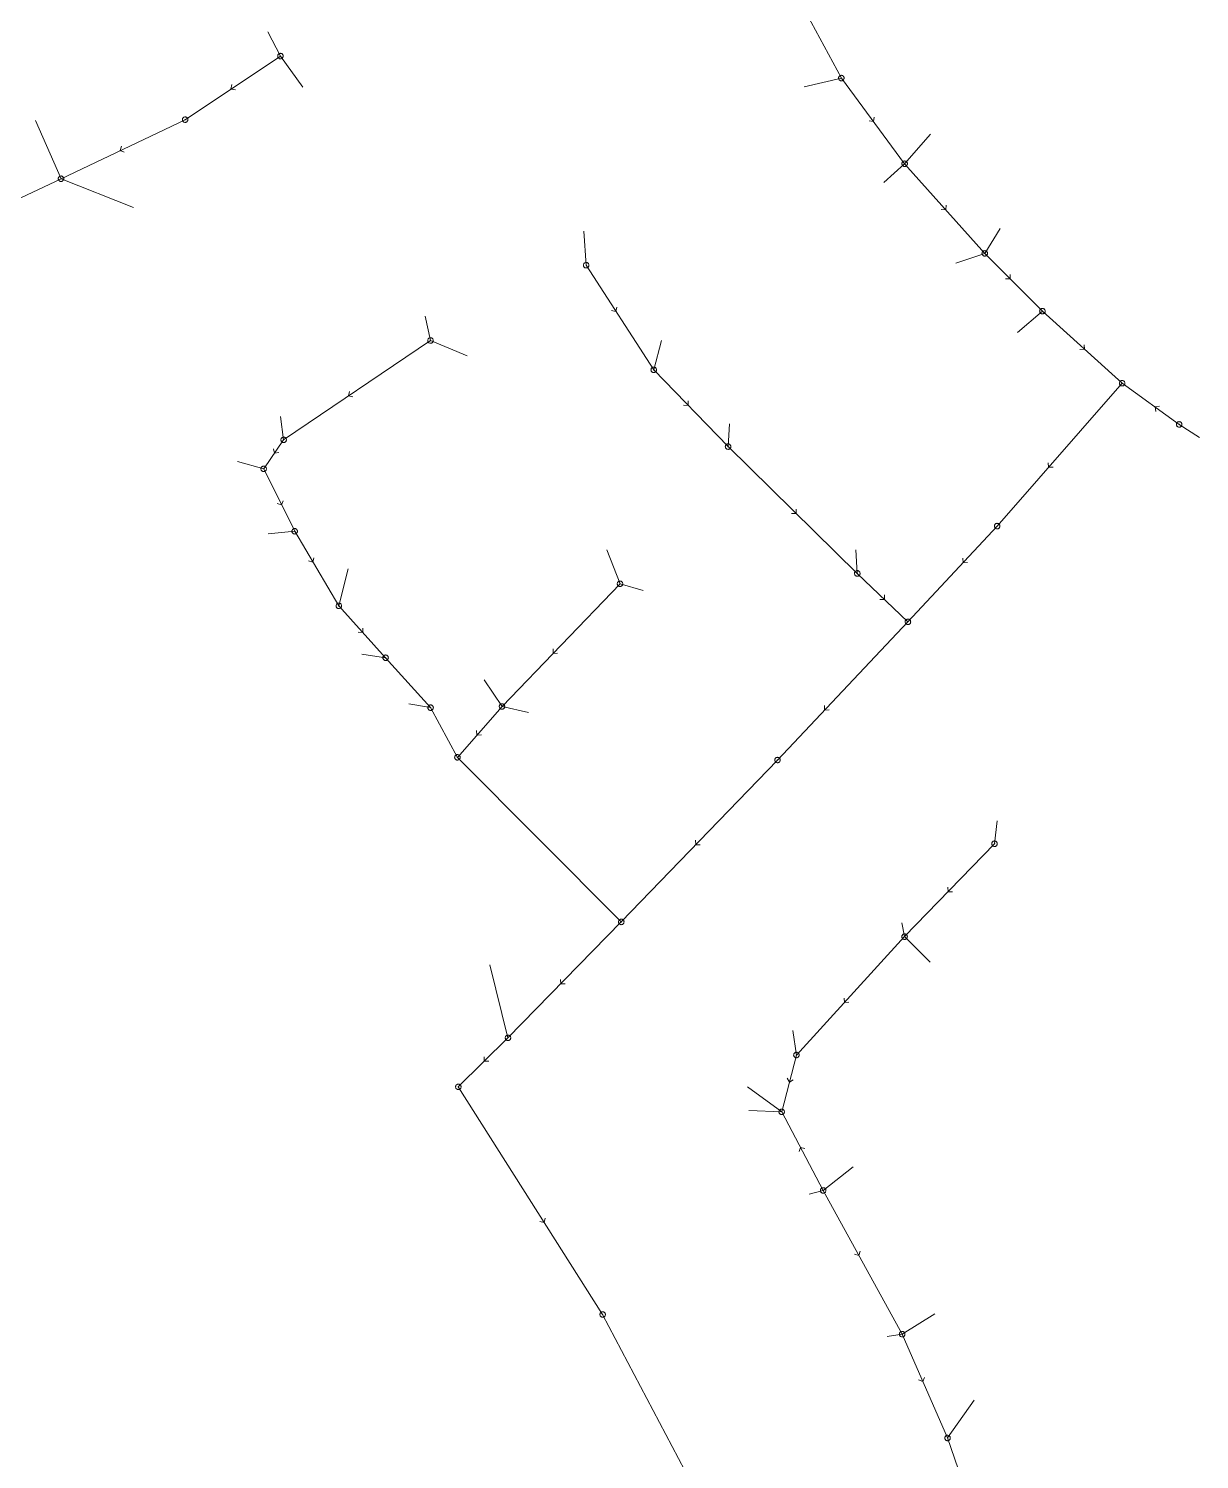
# Model space of a CAD drawing. Header units: metres. Extents: x 25504150 to 25508618, y 6694193 to 6702753.
# Drawn here: x 25506484.1 to 25506679.7, y 6701685.5 to 6701924.5 of the extents above; entities that cross this region are included whole.
import ezdxf

# ---------------------------------------------------------------- set-up
doc = ezdxf.new("R2010")
doc.units = ezdxf.units.M
for name, pattern in [('Sewer_node', [0]), ('Viemariputket', [0]), ('Viemarivarusteet', [0])]:
    doc.linetypes.add(name, pattern=pattern)
for name, color, linetype, lineweight in [('Sewer_node', 7, 'Sewer_node', 0), ('Viemariputket', 7, 'Viemariputket', 0), ('Viemarivarusteet', 7, 'Viemarivarusteet', 0)]:
    doc.layers.add(name, color=color, linetype=linetype, lineweight=lineweight)

msp = doc.modelspace()

# ---------------------------------------------------------------- linework, layer by layer
at = {"layer": 'Sewer_node', "color": 46, "linetype": 'Continuous', "true_color": 0x7f5f00, "flags": 128}
for points, elevation in [([(25506526.63, 6701919.9), (25506526.62, 6701919.97), (25506526.61, 6701920.04), (25506526.58, 6701920.11), (25506526.54, 6701920.17), (25506526.5, 6701920.23), (25506526.44, 6701920.27), (25506526.38, 6701920.31), (25506526.31, 6701920.34), (25506526.24, 6701920.35), (25506526.17, 6701920.36), (25506526.1, 6701920.35), (25506526.03, 6701920.34), (25506525.96, 6701920.31), (25506525.9, 6701920.27), (25506525.84, 6701920.23), (25506525.8, 6701920.17), (25506525.76, 6701920.11), (25506525.73, 6701920.04), (25506525.72, 6701919.97), (25506525.71, 6701919.9), (25506525.72, 6701919.83), (25506525.73, 6701919.76), (25506525.76, 6701919.69), (25506525.8, 6701919.63), (25506525.84, 6701919.57), (25506525.9, 6701919.53), (25506525.96, 6701919.49), (25506526.03, 6701919.46), (25506526.1, 6701919.45), (25506526.17, 6701919.44), (25506526.24, 6701919.45), (25506526.31, 6701919.46), (25506526.38, 6701919.49), (25506526.44, 6701919.53), (25506526.5, 6701919.57), (25506526.54, 6701919.63), (25506526.58, 6701919.69), (25506526.61, 6701919.76), (25506526.62, 6701919.83)], 100), ([(25506620.32, 6701916.22), (25506620.31, 6701916.29), (25506620.3, 6701916.36), (25506620.27, 6701916.43), (25506620.23, 6701916.49), (25506620.19, 6701916.55), (25506620.13, 6701916.59), (25506620.07, 6701916.63), (25506620, 6701916.66), (25506619.93, 6701916.67), (25506619.86, 6701916.68), (25506619.79, 6701916.67), (25506619.72, 6701916.66), (25506619.65, 6701916.63), (25506619.59, 6701916.59), (25506619.53, 6701916.55), (25506619.49, 6701916.49), (25506619.45, 6701916.43), (25506619.42, 6701916.36), (25506619.41, 6701916.29), (25506619.4, 6701916.22), (25506619.41, 6701916.15), (25506619.42, 6701916.08), (25506619.45, 6701916.01), (25506619.49, 6701915.95), (25506619.53, 6701915.89), (25506619.59, 6701915.85), (25506619.65, 6701915.81), (25506619.72, 6701915.78), (25506619.79, 6701915.77), (25506619.86, 6701915.76), (25506619.93, 6701915.77), (25506620, 6701915.78), (25506620.07, 6701915.81), (25506620.13, 6701915.85), (25506620.19, 6701915.89), (25506620.23, 6701915.95), (25506620.27, 6701916.01), (25506620.3, 6701916.08), (25506620.31, 6701916.15)], 100), ([(25506510.71, 6701909.27), (25506510.7, 6701909.34), (25506510.69, 6701909.41), (25506510.66, 6701909.48), (25506510.62, 6701909.54), (25506510.58, 6701909.6), (25506510.52, 6701909.64), (25506510.46, 6701909.68), (25506510.39, 6701909.71), (25506510.32, 6701909.72), (25506510.25, 6701909.73), (25506510.18, 6701909.72), (25506510.11, 6701909.71), (25506510.04, 6701909.68), (25506509.98, 6701909.64), (25506509.92, 6701909.6), (25506509.88, 6701909.54), (25506509.84, 6701909.48), (25506509.81, 6701909.41), (25506509.8, 6701909.34), (25506509.79, 6701909.27), (25506509.8, 6701909.2), (25506509.81, 6701909.13), (25506509.84, 6701909.06), (25506509.88, 6701909), (25506509.92, 6701908.94), (25506509.98, 6701908.9), (25506510.04, 6701908.86), (25506510.11, 6701908.83), (25506510.18, 6701908.82), (25506510.25, 6701908.81), (25506510.32, 6701908.82), (25506510.39, 6701908.83), (25506510.46, 6701908.86), (25506510.52, 6701908.9), (25506510.58, 6701908.94), (25506510.62, 6701909), (25506510.66, 6701909.06), (25506510.69, 6701909.13), (25506510.7, 6701909.2)], 100), ([(25506630.89, 6701901.91), (25506630.88, 6701901.98), (25506630.87, 6701902.05), (25506630.84, 6701902.12), (25506630.8, 6701902.18), (25506630.76, 6701902.24), (25506630.7, 6701902.28), (25506630.64, 6701902.32), (25506630.57, 6701902.35), (25506630.5, 6701902.36), (25506630.43, 6701902.37), (25506630.36, 6701902.36), (25506630.29, 6701902.35), (25506630.22, 6701902.32), (25506630.16, 6701902.28), (25506630.1, 6701902.24), (25506630.06, 6701902.18), (25506630.02, 6701902.12), (25506629.99, 6701902.05), (25506629.98, 6701901.98), (25506629.97, 6701901.91), (25506629.98, 6701901.84), (25506629.99, 6701901.77), (25506630.02, 6701901.7), (25506630.06, 6701901.64), (25506630.1, 6701901.58), (25506630.16, 6701901.54), (25506630.22, 6701901.5), (25506630.29, 6701901.47), (25506630.36, 6701901.46), (25506630.43, 6701901.45), (25506630.5, 6701901.46), (25506630.57, 6701901.47), (25506630.64, 6701901.5), (25506630.7, 6701901.54), (25506630.76, 6701901.58), (25506630.8, 6701901.64), (25506630.84, 6701901.7), (25506630.87, 6701901.77), (25506630.88, 6701901.84)], 100), ([(25506489.98, 6701899.41), (25506489.97, 6701899.48), (25506489.96, 6701899.55), (25506489.93, 6701899.62), (25506489.89, 6701899.68), (25506489.85, 6701899.74), (25506489.79, 6701899.78), (25506489.73, 6701899.82), (25506489.66, 6701899.85), (25506489.59, 6701899.86), (25506489.52, 6701899.87), (25506489.45, 6701899.86), (25506489.38, 6701899.85), (25506489.31, 6701899.82), (25506489.25, 6701899.78), (25506489.19, 6701899.74), (25506489.15, 6701899.68), (25506489.11, 6701899.62), (25506489.08, 6701899.55), (25506489.07, 6701899.48), (25506489.06, 6701899.41), (25506489.07, 6701899.34), (25506489.08, 6701899.27), (25506489.11, 6701899.2), (25506489.15, 6701899.14), (25506489.19, 6701899.08), (25506489.25, 6701899.04), (25506489.31, 6701899), (25506489.38, 6701898.97), (25506489.45, 6701898.96), (25506489.52, 6701898.95), (25506489.59, 6701898.96), (25506489.66, 6701898.97), (25506489.73, 6701899), (25506489.79, 6701899.04), (25506489.85, 6701899.08), (25506489.89, 6701899.14), (25506489.93, 6701899.2), (25506489.96, 6701899.27), (25506489.97, 6701899.34)], 100), ([(25506577.7, 6701884.96), (25506577.69, 6701885.03), (25506577.68, 6701885.1), (25506577.65, 6701885.17), (25506577.61, 6701885.23), (25506577.57, 6701885.29), (25506577.51, 6701885.33), (25506577.45, 6701885.37), (25506577.38, 6701885.4), (25506577.31, 6701885.41), (25506577.24, 6701885.42), (25506577.17, 6701885.41), (25506577.1, 6701885.4), (25506577.03, 6701885.37), (25506576.97, 6701885.33), (25506576.91, 6701885.29), (25506576.87, 6701885.23), (25506576.83, 6701885.17), (25506576.8, 6701885.1), (25506576.79, 6701885.03), (25506576.78, 6701884.96), (25506576.79, 6701884.89), (25506576.8, 6701884.82), (25506576.83, 6701884.75), (25506576.87, 6701884.69), (25506576.91, 6701884.63), (25506576.97, 6701884.59), (25506577.03, 6701884.55), (25506577.1, 6701884.52), (25506577.17, 6701884.51), (25506577.24, 6701884.5), (25506577.31, 6701884.51), (25506577.38, 6701884.52), (25506577.45, 6701884.55), (25506577.51, 6701884.59), (25506577.57, 6701884.63), (25506577.61, 6701884.69), (25506577.65, 6701884.75), (25506577.68, 6701884.82), (25506577.69, 6701884.89)], 100), ([(25506644.27, 6701886.94), (25506644.26, 6701887.01), (25506644.25, 6701887.08), (25506644.22, 6701887.15), (25506644.18, 6701887.21), (25506644.14, 6701887.27), (25506644.08, 6701887.31), (25506644.02, 6701887.35), (25506643.95, 6701887.38), (25506643.88, 6701887.39), (25506643.81, 6701887.4), (25506643.74, 6701887.39), (25506643.67, 6701887.38), (25506643.6, 6701887.35), (25506643.54, 6701887.31), (25506643.48, 6701887.27), (25506643.44, 6701887.21), (25506643.4, 6701887.15), (25506643.37, 6701887.08), (25506643.36, 6701887.01), (25506643.35, 6701886.94), (25506643.36, 6701886.87), (25506643.37, 6701886.8), (25506643.4, 6701886.73), (25506643.44, 6701886.67), (25506643.48, 6701886.61), (25506643.54, 6701886.57), (25506643.6, 6701886.53), (25506643.67, 6701886.5), (25506643.74, 6701886.49), (25506643.81, 6701886.48), (25506643.88, 6701886.49), (25506643.95, 6701886.5), (25506644.02, 6701886.53), (25506644.08, 6701886.57), (25506644.14, 6701886.61), (25506644.18, 6701886.67), (25506644.22, 6701886.73), (25506644.25, 6701886.8), (25506644.26, 6701886.87)], 100), ([(25506653.9, 6701877.28), (25506653.89, 6701877.35), (25506653.88, 6701877.42), (25506653.85, 6701877.49), (25506653.81, 6701877.55), (25506653.77, 6701877.61), (25506653.71, 6701877.65), (25506653.65, 6701877.69), (25506653.58, 6701877.72), (25506653.51, 6701877.73), (25506653.44, 6701877.74), (25506653.37, 6701877.73), (25506653.3, 6701877.72), (25506653.23, 6701877.69), (25506653.17, 6701877.65), (25506653.11, 6701877.61), (25506653.07, 6701877.55), (25506653.03, 6701877.49), (25506653, 6701877.42), (25506652.99, 6701877.35), (25506652.98, 6701877.28), (25506652.99, 6701877.21), (25506653, 6701877.14), (25506653.03, 6701877.07), (25506653.07, 6701877.01), (25506653.11, 6701876.95), (25506653.17, 6701876.91), (25506653.23, 6701876.87), (25506653.3, 6701876.84), (25506653.37, 6701876.83), (25506653.44, 6701876.82), (25506653.51, 6701876.83), (25506653.58, 6701876.84), (25506653.65, 6701876.87), (25506653.71, 6701876.91), (25506653.77, 6701876.95), (25506653.81, 6701877.01), (25506653.85, 6701877.07), (25506653.88, 6701877.14), (25506653.89, 6701877.21)], 100), ([(25506551.7, 6701872.38), (25506551.69, 6701872.45), (25506551.68, 6701872.52), (25506551.65, 6701872.59), (25506551.61, 6701872.65), (25506551.57, 6701872.71), (25506551.51, 6701872.75), (25506551.45, 6701872.79), (25506551.38, 6701872.82), (25506551.31, 6701872.83), (25506551.24, 6701872.84), (25506551.17, 6701872.83), (25506551.1, 6701872.82), (25506551.03, 6701872.79), (25506550.97, 6701872.75), (25506550.91, 6701872.71), (25506550.87, 6701872.65), (25506550.83, 6701872.59), (25506550.8, 6701872.52), (25506550.79, 6701872.45), (25506550.78, 6701872.38), (25506550.79, 6701872.31), (25506550.8, 6701872.24), (25506550.83, 6701872.17), (25506550.87, 6701872.11), (25506550.91, 6701872.05), (25506550.97, 6701872.01), (25506551.03, 6701871.97), (25506551.1, 6701871.94), (25506551.17, 6701871.93), (25506551.24, 6701871.92), (25506551.31, 6701871.93), (25506551.38, 6701871.94), (25506551.45, 6701871.97), (25506551.51, 6701872.01), (25506551.57, 6701872.05), (25506551.61, 6701872.11), (25506551.65, 6701872.17), (25506551.68, 6701872.24), (25506551.69, 6701872.31)], 100), ([(25506588.98, 6701867.48), (25506588.97, 6701867.55), (25506588.96, 6701867.62), (25506588.93, 6701867.69), (25506588.89, 6701867.75), (25506588.85, 6701867.81), (25506588.79, 6701867.85), (25506588.73, 6701867.89), (25506588.66, 6701867.92), (25506588.59, 6701867.93), (25506588.52, 6701867.94), (25506588.45, 6701867.93), (25506588.38, 6701867.92), (25506588.31, 6701867.89), (25506588.25, 6701867.85), (25506588.19, 6701867.81), (25506588.15, 6701867.75), (25506588.11, 6701867.69), (25506588.08, 6701867.62), (25506588.07, 6701867.55), (25506588.06, 6701867.48), (25506588.07, 6701867.41), (25506588.08, 6701867.34), (25506588.11, 6701867.27), (25506588.15, 6701867.21), (25506588.19, 6701867.15), (25506588.25, 6701867.11), (25506588.31, 6701867.07), (25506588.38, 6701867.04), (25506588.45, 6701867.03), (25506588.52, 6701867.02), (25506588.59, 6701867.03), (25506588.66, 6701867.04), (25506588.73, 6701867.07), (25506588.79, 6701867.11), (25506588.85, 6701867.15), (25506588.89, 6701867.21), (25506588.93, 6701867.27), (25506588.96, 6701867.34), (25506588.97, 6701867.41)], 100), ([(25506667.22, 6701865.25), (25506667.21, 6701865.32), (25506667.2, 6701865.39), (25506667.17, 6701865.46), (25506667.13, 6701865.52), (25506667.09, 6701865.58), (25506667.03, 6701865.62), (25506666.97, 6701865.66), (25506666.9, 6701865.69), (25506666.83, 6701865.7), (25506666.76, 6701865.71), (25506666.69, 6701865.7), (25506666.62, 6701865.69), (25506666.55, 6701865.66), (25506666.49, 6701865.62), (25506666.43, 6701865.58), (25506666.39, 6701865.52), (25506666.35, 6701865.46), (25506666.32, 6701865.39), (25506666.31, 6701865.32), (25506666.3, 6701865.25), (25506666.31, 6701865.18), (25506666.32, 6701865.11), (25506666.35, 6701865.04), (25506666.39, 6701864.98), (25506666.43, 6701864.92), (25506666.49, 6701864.88), (25506666.55, 6701864.84), (25506666.62, 6701864.81), (25506666.69, 6701864.8), (25506666.76, 6701864.79), (25506666.83, 6701864.8), (25506666.9, 6701864.81), (25506666.97, 6701864.84), (25506667.03, 6701864.88), (25506667.09, 6701864.92), (25506667.13, 6701864.98), (25506667.17, 6701865.04), (25506667.2, 6701865.11), (25506667.21, 6701865.18)], 100), ([(25506676.75, 6701858.37), (25506676.74, 6701858.44), (25506676.73, 6701858.51), (25506676.7, 6701858.58), (25506676.66, 6701858.64), (25506676.62, 6701858.7), (25506676.56, 6701858.74), (25506676.5, 6701858.78), (25506676.43, 6701858.81), (25506676.36, 6701858.82), (25506676.29, 6701858.83), (25506676.22, 6701858.82), (25506676.15, 6701858.81), (25506676.08, 6701858.78), (25506676.02, 6701858.74), (25506675.96, 6701858.7), (25506675.92, 6701858.64), (25506675.88, 6701858.58), (25506675.85, 6701858.51), (25506675.84, 6701858.44), (25506675.83, 6701858.37), (25506675.84, 6701858.3), (25506675.85, 6701858.23), (25506675.88, 6701858.16), (25506675.92, 6701858.1), (25506675.96, 6701858.04), (25506676.02, 6701858), (25506676.08, 6701857.96), (25506676.15, 6701857.93), (25506676.22, 6701857.92), (25506676.29, 6701857.91), (25506676.36, 6701857.92), (25506676.43, 6701857.93), (25506676.5, 6701857.96), (25506676.56, 6701858), (25506676.62, 6701858.04), (25506676.66, 6701858.1), (25506676.7, 6701858.16), (25506676.73, 6701858.23), (25506676.74, 6701858.3)], 100), ([(25506527.17, 6701855.8), (25506527.16, 6701855.87), (25506527.15, 6701855.94), (25506527.12, 6701856.01), (25506527.08, 6701856.07), (25506527.04, 6701856.13), (25506526.98, 6701856.17), (25506526.92, 6701856.21), (25506526.85, 6701856.24), (25506526.78, 6701856.25), (25506526.71, 6701856.26), (25506526.64, 6701856.25), (25506526.57, 6701856.24), (25506526.5, 6701856.21), (25506526.44, 6701856.17), (25506526.38, 6701856.13), (25506526.34, 6701856.07), (25506526.3, 6701856.01), (25506526.27, 6701855.94), (25506526.26, 6701855.87), (25506526.25, 6701855.8), (25506526.26, 6701855.73), (25506526.27, 6701855.66), (25506526.3, 6701855.59), (25506526.34, 6701855.53), (25506526.38, 6701855.47), (25506526.44, 6701855.43), (25506526.5, 6701855.39), (25506526.57, 6701855.36), (25506526.64, 6701855.35), (25506526.71, 6701855.34), (25506526.78, 6701855.35), (25506526.85, 6701855.36), (25506526.92, 6701855.39), (25506526.98, 6701855.43), (25506527.04, 6701855.47), (25506527.08, 6701855.53), (25506527.12, 6701855.59), (25506527.15, 6701855.66), (25506527.16, 6701855.73)], 100), ([(25506601.4, 6701854.66), (25506601.39, 6701854.73), (25506601.38, 6701854.8), (25506601.35, 6701854.87), (25506601.31, 6701854.93), (25506601.27, 6701854.99), (25506601.21, 6701855.03), (25506601.15, 6701855.07), (25506601.08, 6701855.1), (25506601.01, 6701855.11), (25506600.94, 6701855.12), (25506600.87, 6701855.11), (25506600.8, 6701855.1), (25506600.73, 6701855.07), (25506600.67, 6701855.03), (25506600.61, 6701854.99), (25506600.57, 6701854.93), (25506600.53, 6701854.87), (25506600.5, 6701854.8), (25506600.49, 6701854.73), (25506600.48, 6701854.66), (25506600.49, 6701854.59), (25506600.5, 6701854.52), (25506600.53, 6701854.45), (25506600.57, 6701854.39), (25506600.61, 6701854.33), (25506600.67, 6701854.29), (25506600.73, 6701854.25), (25506600.8, 6701854.22), (25506600.87, 6701854.21), (25506600.94, 6701854.2), (25506601.01, 6701854.21), (25506601.08, 6701854.22), (25506601.15, 6701854.25), (25506601.21, 6701854.29), (25506601.27, 6701854.33), (25506601.31, 6701854.39), (25506601.35, 6701854.45), (25506601.38, 6701854.52), (25506601.39, 6701854.59)], 100), ([(25506523.83, 6701850.95), (25506523.82, 6701851.02), (25506523.81, 6701851.09), (25506523.78, 6701851.16), (25506523.74, 6701851.22), (25506523.7, 6701851.28), (25506523.64, 6701851.32), (25506523.58, 6701851.36), (25506523.51, 6701851.39), (25506523.44, 6701851.4), (25506523.37, 6701851.41), (25506523.3, 6701851.4), (25506523.23, 6701851.39), (25506523.16, 6701851.36), (25506523.1, 6701851.32), (25506523.04, 6701851.28), (25506523, 6701851.22), (25506522.96, 6701851.16), (25506522.93, 6701851.09), (25506522.92, 6701851.02), (25506522.91, 6701850.95), (25506522.92, 6701850.88), (25506522.93, 6701850.81), (25506522.96, 6701850.74), (25506523, 6701850.68), (25506523.04, 6701850.62), (25506523.1, 6701850.58), (25506523.16, 6701850.54), (25506523.23, 6701850.51), (25506523.3, 6701850.5), (25506523.37, 6701850.49), (25506523.44, 6701850.5), (25506523.51, 6701850.51), (25506523.58, 6701850.54), (25506523.64, 6701850.58), (25506523.7, 6701850.62), (25506523.74, 6701850.68), (25506523.78, 6701850.74), (25506523.81, 6701850.81), (25506523.82, 6701850.88)], 44.78), ([(25506529.01, 6701840.52), (25506529, 6701840.59), (25506528.99, 6701840.66), (25506528.96, 6701840.73), (25506528.92, 6701840.79), (25506528.88, 6701840.85), (25506528.82, 6701840.89), (25506528.76, 6701840.93), (25506528.69, 6701840.96), (25506528.62, 6701840.97), (25506528.55, 6701840.98), (25506528.48, 6701840.97), (25506528.41, 6701840.96), (25506528.34, 6701840.93), (25506528.28, 6701840.89), (25506528.22, 6701840.85), (25506528.18, 6701840.79), (25506528.14, 6701840.73), (25506528.11, 6701840.66), (25506528.1, 6701840.59), (25506528.09, 6701840.52), (25506528.1, 6701840.45), (25506528.11, 6701840.38), (25506528.14, 6701840.31), (25506528.18, 6701840.25), (25506528.22, 6701840.19), (25506528.28, 6701840.15), (25506528.34, 6701840.11), (25506528.41, 6701840.08), (25506528.48, 6701840.07), (25506528.55, 6701840.06), (25506528.62, 6701840.07), (25506528.69, 6701840.08), (25506528.76, 6701840.11), (25506528.82, 6701840.15), (25506528.88, 6701840.19), (25506528.92, 6701840.25), (25506528.96, 6701840.31), (25506528.99, 6701840.38), (25506529, 6701840.45)], 100), ([(25506646.35, 6701841.39), (25506646.34, 6701841.46), (25506646.33, 6701841.53), (25506646.3, 6701841.6), (25506646.26, 6701841.66), (25506646.22, 6701841.72), (25506646.16, 6701841.76), (25506646.1, 6701841.8), (25506646.03, 6701841.83), (25506645.96, 6701841.84), (25506645.89, 6701841.85), (25506645.82, 6701841.84), (25506645.75, 6701841.83), (25506645.68, 6701841.8), (25506645.62, 6701841.76), (25506645.56, 6701841.72), (25506645.52, 6701841.66), (25506645.48, 6701841.6), (25506645.45, 6701841.53), (25506645.44, 6701841.46), (25506645.43, 6701841.39), (25506645.44, 6701841.32), (25506645.45, 6701841.25), (25506645.48, 6701841.18), (25506645.52, 6701841.12), (25506645.56, 6701841.06), (25506645.62, 6701841.02), (25506645.68, 6701840.98), (25506645.75, 6701840.95), (25506645.82, 6701840.94), (25506645.89, 6701840.93), (25506645.96, 6701840.94), (25506646.03, 6701840.95), (25506646.1, 6701840.98), (25506646.16, 6701841.02), (25506646.22, 6701841.06), (25506646.26, 6701841.12), (25506646.3, 6701841.18), (25506646.33, 6701841.25), (25506646.34, 6701841.32)], 100), ([(25506622.99, 6701833.48), (25506622.98, 6701833.55), (25506622.97, 6701833.63), (25506622.94, 6701833.69), (25506622.9, 6701833.76), (25506622.85, 6701833.81), (25506622.8, 6701833.86), (25506622.73, 6701833.9), (25506622.67, 6701833.93), (25506622.59, 6701833.94), (25506622.52, 6701833.95), (25506622.45, 6701833.94), (25506622.37, 6701833.93), (25506622.31, 6701833.9), (25506622.24, 6701833.86), (25506622.19, 6701833.81), (25506622.14, 6701833.76), (25506622.1, 6701833.69), (25506622.07, 6701833.63), (25506622.06, 6701833.55), (25506622.05, 6701833.48), (25506622.06, 6701833.41), (25506622.07, 6701833.33), (25506622.1, 6701833.27), (25506622.14, 6701833.2), (25506622.19, 6701833.15), (25506622.24, 6701833.1), (25506622.31, 6701833.06), (25506622.37, 6701833.03), (25506622.45, 6701833.02), (25506622.52, 6701833.01), (25506622.59, 6701833.02), (25506622.67, 6701833.03), (25506622.73, 6701833.06), (25506622.8, 6701833.1), (25506622.85, 6701833.15), (25506622.9, 6701833.2), (25506622.94, 6701833.27), (25506622.97, 6701833.33), (25506622.98, 6701833.41)], 100), ([(25506583.35, 6701831.75), (25506583.34, 6701831.82), (25506583.33, 6701831.89), (25506583.3, 6701831.96), (25506583.26, 6701832.02), (25506583.22, 6701832.08), (25506583.16, 6701832.12), (25506583.1, 6701832.16), (25506583.03, 6701832.19), (25506582.96, 6701832.2), (25506582.89, 6701832.21), (25506582.82, 6701832.2), (25506582.75, 6701832.19), (25506582.68, 6701832.16), (25506582.62, 6701832.12), (25506582.56, 6701832.08), (25506582.52, 6701832.02), (25506582.48, 6701831.96), (25506582.45, 6701831.89), (25506582.44, 6701831.82), (25506582.43, 6701831.75), (25506582.44, 6701831.68), (25506582.45, 6701831.61), (25506582.48, 6701831.54), (25506582.52, 6701831.48), (25506582.56, 6701831.42), (25506582.62, 6701831.38), (25506582.68, 6701831.34), (25506582.75, 6701831.31), (25506582.82, 6701831.3), (25506582.89, 6701831.29), (25506582.96, 6701831.3), (25506583.03, 6701831.31), (25506583.1, 6701831.34), (25506583.16, 6701831.38), (25506583.22, 6701831.42), (25506583.26, 6701831.48), (25506583.3, 6701831.54), (25506583.33, 6701831.61), (25506583.34, 6701831.68)], 100), ([(25506536.38, 6701828.06), (25506536.37, 6701828.13), (25506536.36, 6701828.2), (25506536.33, 6701828.27), (25506536.29, 6701828.33), (25506536.25, 6701828.39), (25506536.19, 6701828.43), (25506536.13, 6701828.47), (25506536.06, 6701828.5), (25506535.99, 6701828.51), (25506535.92, 6701828.52), (25506535.85, 6701828.51), (25506535.78, 6701828.5), (25506535.71, 6701828.47), (25506535.65, 6701828.43), (25506535.59, 6701828.39), (25506535.55, 6701828.33), (25506535.51, 6701828.27), (25506535.48, 6701828.2), (25506535.47, 6701828.13), (25506535.46, 6701828.06), (25506535.47, 6701827.99), (25506535.48, 6701827.92), (25506535.51, 6701827.85), (25506535.55, 6701827.79), (25506535.59, 6701827.73), (25506535.65, 6701827.69), (25506535.71, 6701827.65), (25506535.78, 6701827.62), (25506535.85, 6701827.61), (25506535.92, 6701827.6), (25506535.99, 6701827.61), (25506536.06, 6701827.62), (25506536.13, 6701827.65), (25506536.19, 6701827.69), (25506536.25, 6701827.73), (25506536.29, 6701827.79), (25506536.33, 6701827.85), (25506536.36, 6701827.92), (25506536.37, 6701827.99)], 100), ([(25506631.44, 6701825.4), (25506631.43, 6701825.47), (25506631.42, 6701825.54), (25506631.39, 6701825.61), (25506631.35, 6701825.67), (25506631.31, 6701825.73), (25506631.25, 6701825.77), (25506631.19, 6701825.81), (25506631.12, 6701825.84), (25506631.05, 6701825.85), (25506630.98, 6701825.86), (25506630.91, 6701825.85), (25506630.84, 6701825.84), (25506630.77, 6701825.81), (25506630.71, 6701825.77), (25506630.65, 6701825.73), (25506630.61, 6701825.67), (25506630.57, 6701825.61), (25506630.54, 6701825.54), (25506630.53, 6701825.47), (25506630.52, 6701825.4), (25506630.53, 6701825.33), (25506630.54, 6701825.26), (25506630.57, 6701825.19), (25506630.61, 6701825.13), (25506630.65, 6701825.07), (25506630.71, 6701825.03), (25506630.77, 6701824.99), (25506630.84, 6701824.96), (25506630.91, 6701824.95), (25506630.98, 6701824.94), (25506631.05, 6701824.95), (25506631.12, 6701824.96), (25506631.19, 6701824.99), (25506631.25, 6701825.03), (25506631.31, 6701825.07), (25506631.35, 6701825.13), (25506631.39, 6701825.19), (25506631.42, 6701825.26), (25506631.43, 6701825.33)], 100), ([(25506544.2, 6701819.4), (25506544.19, 6701819.47), (25506544.18, 6701819.54), (25506544.15, 6701819.61), (25506544.11, 6701819.67), (25506544.07, 6701819.73), (25506544.01, 6701819.77), (25506543.95, 6701819.81), (25506543.88, 6701819.84), (25506543.81, 6701819.85), (25506543.74, 6701819.86), (25506543.67, 6701819.85), (25506543.6, 6701819.84), (25506543.53, 6701819.81), (25506543.47, 6701819.77), (25506543.41, 6701819.73), (25506543.37, 6701819.67), (25506543.33, 6701819.61), (25506543.3, 6701819.54), (25506543.29, 6701819.47), (25506543.28, 6701819.4), (25506543.29, 6701819.33), (25506543.3, 6701819.26), (25506543.33, 6701819.19), (25506543.37, 6701819.13), (25506543.41, 6701819.07), (25506543.47, 6701819.03), (25506543.53, 6701818.99), (25506543.6, 6701818.96), (25506543.67, 6701818.95), (25506543.74, 6701818.94), (25506543.81, 6701818.95), (25506543.88, 6701818.96), (25506543.95, 6701818.99), (25506544.01, 6701819.03), (25506544.07, 6701819.07), (25506544.11, 6701819.13), (25506544.15, 6701819.19), (25506544.18, 6701819.26), (25506544.19, 6701819.33)], 100), ([(25506551.71, 6701811.06), (25506551.7, 6701811.13), (25506551.69, 6701811.2), (25506551.66, 6701811.27), (25506551.62, 6701811.33), (25506551.58, 6701811.39), (25506551.52, 6701811.43), (25506551.46, 6701811.47), (25506551.39, 6701811.5), (25506551.32, 6701811.51), (25506551.25, 6701811.52), (25506551.18, 6701811.51), (25506551.11, 6701811.5), (25506551.04, 6701811.47), (25506550.98, 6701811.43), (25506550.92, 6701811.39), (25506550.88, 6701811.33), (25506550.84, 6701811.27), (25506550.81, 6701811.2), (25506550.8, 6701811.13), (25506550.79, 6701811.06), (25506550.8, 6701810.99), (25506550.81, 6701810.92), (25506550.84, 6701810.85), (25506550.88, 6701810.79), (25506550.92, 6701810.73), (25506550.98, 6701810.69), (25506551.04, 6701810.65), (25506551.11, 6701810.62), (25506551.18, 6701810.61), (25506551.25, 6701810.6), (25506551.32, 6701810.61), (25506551.39, 6701810.62), (25506551.46, 6701810.65), (25506551.52, 6701810.69), (25506551.58, 6701810.73), (25506551.62, 6701810.79), (25506551.66, 6701810.85), (25506551.69, 6701810.92), (25506551.7, 6701810.99)], 100), ([(25506563.64, 6701811.25), (25506563.63, 6701811.32), (25506563.62, 6701811.39), (25506563.59, 6701811.46), (25506563.55, 6701811.52), (25506563.51, 6701811.58), (25506563.45, 6701811.62), (25506563.39, 6701811.66), (25506563.32, 6701811.69), (25506563.25, 6701811.7), (25506563.18, 6701811.71), (25506563.11, 6701811.7), (25506563.04, 6701811.69), (25506562.97, 6701811.66), (25506562.91, 6701811.62), (25506562.85, 6701811.58), (25506562.81, 6701811.52), (25506562.77, 6701811.46), (25506562.74, 6701811.39), (25506562.73, 6701811.32), (25506562.72, 6701811.25), (25506562.73, 6701811.18), (25506562.74, 6701811.11), (25506562.77, 6701811.04), (25506562.81, 6701810.98), (25506562.85, 6701810.92), (25506562.91, 6701810.88), (25506562.97, 6701810.84), (25506563.04, 6701810.81), (25506563.11, 6701810.8), (25506563.18, 6701810.79), (25506563.25, 6701810.8), (25506563.32, 6701810.81), (25506563.39, 6701810.84), (25506563.45, 6701810.88), (25506563.51, 6701810.92), (25506563.55, 6701810.98), (25506563.59, 6701811.04), (25506563.62, 6701811.11), (25506563.63, 6701811.18)], 100), ([(25506556.19, 6701802.76), (25506556.18, 6701802.83), (25506556.17, 6701802.9), (25506556.14, 6701802.97), (25506556.1, 6701803.03), (25506556.06, 6701803.09), (25506556, 6701803.13), (25506555.94, 6701803.17), (25506555.87, 6701803.2), (25506555.8, 6701803.21), (25506555.73, 6701803.22), (25506555.66, 6701803.21), (25506555.59, 6701803.2), (25506555.52, 6701803.17), (25506555.46, 6701803.13), (25506555.4, 6701803.09), (25506555.36, 6701803.03), (25506555.32, 6701802.97), (25506555.29, 6701802.9), (25506555.28, 6701802.83), (25506555.27, 6701802.76), (25506555.28, 6701802.69), (25506555.29, 6701802.62), (25506555.32, 6701802.55), (25506555.36, 6701802.49), (25506555.4, 6701802.43), (25506555.46, 6701802.39), (25506555.52, 6701802.35), (25506555.59, 6701802.32), (25506555.66, 6701802.31), (25506555.73, 6701802.3), (25506555.8, 6701802.31), (25506555.87, 6701802.32), (25506555.94, 6701802.35), (25506556, 6701802.39), (25506556.06, 6701802.43), (25506556.1, 6701802.49), (25506556.14, 6701802.55), (25506556.17, 6701802.62), (25506556.18, 6701802.69)], 100), ([(25506609.65, 6701802.31), (25506609.64, 6701802.38), (25506609.63, 6701802.45), (25506609.6, 6701802.52), (25506609.56, 6701802.58), (25506609.52, 6701802.64), (25506609.46, 6701802.68), (25506609.4, 6701802.72), (25506609.33, 6701802.75), (25506609.26, 6701802.76), (25506609.19, 6701802.77), (25506609.12, 6701802.76), (25506609.05, 6701802.75), (25506608.98, 6701802.72), (25506608.92, 6701802.68), (25506608.86, 6701802.64), (25506608.82, 6701802.58), (25506608.78, 6701802.52), (25506608.75, 6701802.45), (25506608.74, 6701802.38), (25506608.73, 6701802.31), (25506608.74, 6701802.24), (25506608.75, 6701802.17), (25506608.78, 6701802.1), (25506608.82, 6701802.04), (25506608.86, 6701801.98), (25506608.92, 6701801.94), (25506608.98, 6701801.9), (25506609.05, 6701801.87), (25506609.12, 6701801.86), (25506609.19, 6701801.85), (25506609.26, 6701801.86), (25506609.33, 6701801.87), (25506609.4, 6701801.9), (25506609.46, 6701801.94), (25506609.52, 6701801.98), (25506609.56, 6701802.04), (25506609.6, 6701802.1), (25506609.63, 6701802.17), (25506609.64, 6701802.24)], 100), ([(25506645.9, 6701788.33), (25506645.89, 6701788.4), (25506645.88, 6701788.47), (25506645.85, 6701788.54), (25506645.81, 6701788.6), (25506645.77, 6701788.66), (25506645.71, 6701788.7), (25506645.65, 6701788.74), (25506645.58, 6701788.77), (25506645.51, 6701788.78), (25506645.44, 6701788.79), (25506645.37, 6701788.78), (25506645.3, 6701788.77), (25506645.23, 6701788.74), (25506645.17, 6701788.7), (25506645.11, 6701788.66), (25506645.07, 6701788.6), (25506645.03, 6701788.54), (25506645, 6701788.47), (25506644.99, 6701788.4), (25506644.98, 6701788.33), (25506644.99, 6701788.26), (25506645, 6701788.19), (25506645.03, 6701788.12), (25506645.07, 6701788.06), (25506645.11, 6701788), (25506645.17, 6701787.96), (25506645.23, 6701787.92), (25506645.3, 6701787.89), (25506645.37, 6701787.88), (25506645.44, 6701787.87), (25506645.51, 6701787.88), (25506645.58, 6701787.89), (25506645.65, 6701787.92), (25506645.71, 6701787.96), (25506645.77, 6701788), (25506645.81, 6701788.06), (25506645.85, 6701788.12), (25506645.88, 6701788.19), (25506645.89, 6701788.26)], 44.79), ([(25506583.56, 6701775.27), (25506583.55, 6701775.34), (25506583.54, 6701775.41), (25506583.51, 6701775.48), (25506583.47, 6701775.54), (25506583.43, 6701775.6), (25506583.37, 6701775.64), (25506583.31, 6701775.68), (25506583.24, 6701775.71), (25506583.17, 6701775.72), (25506583.1, 6701775.73), (25506583.03, 6701775.72), (25506582.96, 6701775.71), (25506582.89, 6701775.68), (25506582.83, 6701775.64), (25506582.77, 6701775.6), (25506582.73, 6701775.54), (25506582.69, 6701775.48), (25506582.66, 6701775.41), (25506582.65, 6701775.34), (25506582.64, 6701775.27), (25506582.65, 6701775.2), (25506582.66, 6701775.13), (25506582.69, 6701775.06), (25506582.73, 6701775), (25506582.77, 6701774.94), (25506582.83, 6701774.9), (25506582.89, 6701774.86), (25506582.96, 6701774.83), (25506583.03, 6701774.82), (25506583.1, 6701774.81), (25506583.17, 6701774.82), (25506583.24, 6701774.83), (25506583.31, 6701774.86), (25506583.37, 6701774.9), (25506583.43, 6701774.94), (25506583.47, 6701775), (25506583.51, 6701775.06), (25506583.54, 6701775.13), (25506583.55, 6701775.2)], 100), ([(25506630.88, 6701772.81), (25506630.87, 6701772.88), (25506630.86, 6701772.95), (25506630.83, 6701773.02), (25506630.79, 6701773.08), (25506630.75, 6701773.14), (25506630.69, 6701773.18), (25506630.63, 6701773.22), (25506630.56, 6701773.25), (25506630.49, 6701773.26), (25506630.42, 6701773.27), (25506630.35, 6701773.26), (25506630.28, 6701773.25), (25506630.21, 6701773.22), (25506630.15, 6701773.18), (25506630.09, 6701773.14), (25506630.05, 6701773.08), (25506630.01, 6701773.02), (25506629.98, 6701772.95), (25506629.97, 6701772.88), (25506629.96, 6701772.81), (25506629.97, 6701772.74), (25506629.98, 6701772.67), (25506630.01, 6701772.6), (25506630.05, 6701772.54), (25506630.09, 6701772.48), (25506630.15, 6701772.44), (25506630.21, 6701772.4), (25506630.28, 6701772.37), (25506630.35, 6701772.36), (25506630.42, 6701772.35), (25506630.49, 6701772.36), (25506630.56, 6701772.37), (25506630.63, 6701772.4), (25506630.69, 6701772.44), (25506630.75, 6701772.48), (25506630.79, 6701772.54), (25506630.83, 6701772.6), (25506630.86, 6701772.67), (25506630.87, 6701772.74)], 44.37), ([(25506564.64, 6701755.91), (25506564.63, 6701755.98), (25506564.62, 6701756.05), (25506564.59, 6701756.12), (25506564.55, 6701756.18), (25506564.51, 6701756.24), (25506564.45, 6701756.28), (25506564.39, 6701756.32), (25506564.32, 6701756.35), (25506564.25, 6701756.36), (25506564.18, 6701756.37), (25506564.11, 6701756.36), (25506564.04, 6701756.35), (25506563.97, 6701756.32), (25506563.91, 6701756.28), (25506563.85, 6701756.24), (25506563.81, 6701756.18), (25506563.77, 6701756.12), (25506563.74, 6701756.05), (25506563.73, 6701755.98), (25506563.72, 6701755.91), (25506563.73, 6701755.84), (25506563.74, 6701755.77), (25506563.77, 6701755.7), (25506563.81, 6701755.64), (25506563.85, 6701755.58), (25506563.91, 6701755.54), (25506563.97, 6701755.5), (25506564.04, 6701755.47), (25506564.11, 6701755.46), (25506564.18, 6701755.45), (25506564.25, 6701755.46), (25506564.32, 6701755.47), (25506564.39, 6701755.5), (25506564.45, 6701755.54), (25506564.51, 6701755.58), (25506564.55, 6701755.64), (25506564.59, 6701755.7), (25506564.62, 6701755.77), (25506564.63, 6701755.84)], 100), ([(25506612.81, 6701753.04), (25506612.8, 6701753.11), (25506612.79, 6701753.18), (25506612.76, 6701753.25), (25506612.72, 6701753.31), (25506612.68, 6701753.37), (25506612.62, 6701753.41), (25506612.56, 6701753.45), (25506612.49, 6701753.48), (25506612.42, 6701753.49), (25506612.35, 6701753.5), (25506612.28, 6701753.49), (25506612.21, 6701753.48), (25506612.14, 6701753.45), (25506612.08, 6701753.41), (25506612.02, 6701753.37), (25506611.98, 6701753.31), (25506611.94, 6701753.25), (25506611.91, 6701753.18), (25506611.9, 6701753.11), (25506611.89, 6701753.04), (25506611.9, 6701752.97), (25506611.91, 6701752.9), (25506611.94, 6701752.83), (25506611.98, 6701752.77), (25506612.02, 6701752.71), (25506612.08, 6701752.67), (25506612.14, 6701752.63), (25506612.21, 6701752.6), (25506612.28, 6701752.59), (25506612.35, 6701752.58), (25506612.42, 6701752.59), (25506612.49, 6701752.6), (25506612.56, 6701752.63), (25506612.62, 6701752.67), (25506612.68, 6701752.71), (25506612.72, 6701752.77), (25506612.76, 6701752.83), (25506612.79, 6701752.9), (25506612.8, 6701752.97)], 44.07), ([(25506556.34, 6701747.72), (25506556.33, 6701747.79), (25506556.32, 6701747.86), (25506556.29, 6701747.93), (25506556.25, 6701747.99), (25506556.21, 6701748.05), (25506556.15, 6701748.09), (25506556.09, 6701748.13), (25506556.02, 6701748.16), (25506555.95, 6701748.17), (25506555.88, 6701748.18), (25506555.81, 6701748.17), (25506555.74, 6701748.16), (25506555.67, 6701748.13), (25506555.61, 6701748.09), (25506555.55, 6701748.05), (25506555.51, 6701747.99), (25506555.47, 6701747.93), (25506555.44, 6701747.86), (25506555.43, 6701747.79), (25506555.42, 6701747.72), (25506555.43, 6701747.65), (25506555.44, 6701747.58), (25506555.47, 6701747.51), (25506555.51, 6701747.45), (25506555.55, 6701747.39), (25506555.61, 6701747.35), (25506555.67, 6701747.31), (25506555.74, 6701747.28), (25506555.81, 6701747.27), (25506555.88, 6701747.26), (25506555.95, 6701747.27), (25506556.02, 6701747.28), (25506556.09, 6701747.31), (25506556.15, 6701747.35), (25506556.21, 6701747.39), (25506556.25, 6701747.45), (25506556.29, 6701747.51), (25506556.32, 6701747.58), (25506556.33, 6701747.65)], 100), ([(25506610.35, 6701743.55), (25506610.34, 6701743.62), (25506610.33, 6701743.69), (25506610.3, 6701743.76), (25506610.26, 6701743.82), (25506610.22, 6701743.88), (25506610.16, 6701743.92), (25506610.1, 6701743.96), (25506610.03, 6701743.99), (25506609.96, 6701744), (25506609.89, 6701744.01), (25506609.82, 6701744), (25506609.75, 6701743.99), (25506609.68, 6701743.96), (25506609.62, 6701743.92), (25506609.56, 6701743.88), (25506609.52, 6701743.82), (25506609.48, 6701743.76), (25506609.45, 6701743.69), (25506609.44, 6701743.62), (25506609.43, 6701743.55), (25506609.44, 6701743.48), (25506609.45, 6701743.41), (25506609.48, 6701743.34), (25506609.52, 6701743.28), (25506609.56, 6701743.22), (25506609.62, 6701743.18), (25506609.68, 6701743.14), (25506609.75, 6701743.11), (25506609.82, 6701743.1), (25506609.89, 6701743.09), (25506609.96, 6701743.1), (25506610.03, 6701743.11), (25506610.1, 6701743.14), (25506610.16, 6701743.18), (25506610.22, 6701743.22), (25506610.26, 6701743.28), (25506610.3, 6701743.34), (25506610.33, 6701743.41), (25506610.34, 6701743.48)], 43.86), ([(25506617.28, 6701730.42), (25506617.27, 6701730.49), (25506617.26, 6701730.56), (25506617.23, 6701730.63), (25506617.19, 6701730.69), (25506617.15, 6701730.75), (25506617.09, 6701730.79), (25506617.03, 6701730.83), (25506616.96, 6701730.86), (25506616.89, 6701730.87), (25506616.82, 6701730.88), (25506616.75, 6701730.87), (25506616.68, 6701730.86), (25506616.61, 6701730.83), (25506616.55, 6701730.79), (25506616.49, 6701730.75), (25506616.45, 6701730.69), (25506616.41, 6701730.63), (25506616.38, 6701730.56), (25506616.37, 6701730.49), (25506616.36, 6701730.42), (25506616.37, 6701730.35), (25506616.38, 6701730.28), (25506616.41, 6701730.21), (25506616.45, 6701730.15), (25506616.49, 6701730.09), (25506616.55, 6701730.05), (25506616.61, 6701730.01), (25506616.68, 6701729.98), (25506616.75, 6701729.97), (25506616.82, 6701729.96), (25506616.89, 6701729.97), (25506616.96, 6701729.98), (25506617.03, 6701730.01), (25506617.09, 6701730.05), (25506617.15, 6701730.09), (25506617.19, 6701730.15), (25506617.23, 6701730.21), (25506617.26, 6701730.28), (25506617.27, 6701730.35)], 43.91), ([(25506580.45, 6701709.69), (25506580.44, 6701709.76), (25506580.43, 6701709.83), (25506580.4, 6701709.9), (25506580.36, 6701709.96), (25506580.32, 6701710.02), (25506580.26, 6701710.06), (25506580.2, 6701710.1), (25506580.13, 6701710.13), (25506580.06, 6701710.14), (25506579.99, 6701710.15), (25506579.92, 6701710.14), (25506579.85, 6701710.13), (25506579.78, 6701710.1), (25506579.72, 6701710.06), (25506579.66, 6701710.02), (25506579.62, 6701709.96), (25506579.58, 6701709.9), (25506579.55, 6701709.83), (25506579.54, 6701709.76), (25506579.53, 6701709.69), (25506579.54, 6701709.62), (25506579.55, 6701709.55), (25506579.58, 6701709.48), (25506579.62, 6701709.42), (25506579.66, 6701709.36), (25506579.72, 6701709.32), (25506579.78, 6701709.28), (25506579.85, 6701709.25), (25506579.92, 6701709.24), (25506579.99, 6701709.23), (25506580.06, 6701709.24), (25506580.13, 6701709.25), (25506580.2, 6701709.28), (25506580.26, 6701709.32), (25506580.32, 6701709.36), (25506580.36, 6701709.42), (25506580.4, 6701709.48), (25506580.43, 6701709.55), (25506580.44, 6701709.62)], 100), ([(25506630.48, 6701706.41), (25506630.47, 6701706.48), (25506630.46, 6701706.55), (25506630.43, 6701706.62), (25506630.39, 6701706.68), (25506630.35, 6701706.74), (25506630.29, 6701706.78), (25506630.23, 6701706.82), (25506630.16, 6701706.85), (25506630.09, 6701706.86), (25506630.02, 6701706.87), (25506629.95, 6701706.86), (25506629.88, 6701706.85), (25506629.81, 6701706.82), (25506629.75, 6701706.78), (25506629.69, 6701706.74), (25506629.65, 6701706.68), (25506629.61, 6701706.62), (25506629.58, 6701706.55), (25506629.57, 6701706.48), (25506629.56, 6701706.41), (25506629.57, 6701706.34), (25506629.58, 6701706.27), (25506629.61, 6701706.2), (25506629.65, 6701706.14), (25506629.69, 6701706.08), (25506629.75, 6701706.04), (25506629.81, 6701706), (25506629.88, 6701705.97), (25506629.95, 6701705.96), (25506630.02, 6701705.95), (25506630.09, 6701705.96), (25506630.16, 6701705.97), (25506630.23, 6701706), (25506630.29, 6701706.04), (25506630.35, 6701706.08), (25506630.39, 6701706.14), (25506630.43, 6701706.2), (25506630.46, 6701706.27), (25506630.47, 6701706.34)], 43.67), ([(25506638.06, 6701689.07), (25506638.05, 6701689.14), (25506638.04, 6701689.21), (25506638.01, 6701689.28), (25506637.97, 6701689.34), (25506637.93, 6701689.4), (25506637.87, 6701689.44), (25506637.81, 6701689.48), (25506637.74, 6701689.51), (25506637.67, 6701689.52), (25506637.6, 6701689.53), (25506637.53, 6701689.52), (25506637.46, 6701689.51), (25506637.39, 6701689.48), (25506637.33, 6701689.44), (25506637.27, 6701689.4), (25506637.23, 6701689.34), (25506637.19, 6701689.28), (25506637.16, 6701689.21), (25506637.15, 6701689.14), (25506637.14, 6701689.07), (25506637.15, 6701689), (25506637.16, 6701688.93), (25506637.19, 6701688.86), (25506637.23, 6701688.8), (25506637.27, 6701688.74), (25506637.33, 6701688.7), (25506637.39, 6701688.66), (25506637.46, 6701688.63), (25506637.53, 6701688.62), (25506637.6, 6701688.61), (25506637.67, 6701688.62), (25506637.74, 6701688.63), (25506637.81, 6701688.66), (25506637.87, 6701688.7), (25506637.93, 6701688.74), (25506637.97, 6701688.8), (25506638.01, 6701688.86), (25506638.04, 6701688.93), (25506638.05, 6701689)], 43.55)]:
    msp.add_lwpolyline(points, close=True, dxfattribs=dict(at, elevation=elevation))
for points in [[(25506518.05, 6701915.13), (25506517.91, 6701914.39), (25506518.64, 6701914.24)], [(25506624.48, 6701909.06), (25506625.23, 6701908.95), (25506625.34, 6701909.69)], [(25506499.63, 6701904.82), (25506499.39, 6701904.11), (25506500.09, 6701903.86)], [(25506636.55, 6701894.26), (25506637.3, 6701894.23), (25506637.34, 6701894.97)], [(25506647.3, 6701882.68), (25506648.05, 6701882.69), (25506648.06, 6701883.43)], [(25506581.48, 6701877.4), (25506582.21, 6701877.25), (25506582.37, 6701877.98)], [(25506659.71, 6701870.89), (25506660.46, 6701870.94), (25506660.42, 6701871.68)], [(25506537.7, 6701863.88), (25506537.56, 6701863.14), (25506538.29, 6701863)], [(25506593.51, 6701861.56), (25506594.26, 6701861.55), (25506594.28, 6701862.29)], [(25506673, 6701861.41), (25506672.26, 6701861.28), (25506672.38, 6701860.55)], [(25506525.03, 6701854.3), (25506525.17, 6701853.57), (25506525.9, 6701853.7)], [(25506654.41, 6701851.94), (25506654.47, 6701851.2), (25506655.21, 6701851.25)], [(25506525.65, 6701845.14), (25506526.37, 6701844.91), (25506526.6, 6701845.61)], [(25506611.56, 6701843.48), (25506612.31, 6701843.5), (25506612.31, 6701844.24)], [(25506530.86, 6701835.56), (25506531.59, 6701835.38), (25506531.77, 6701836.1)], [(25506640.14, 6701836.01), (25506640.18, 6701835.26), (25506640.92, 6701835.29)], [(25506626.31, 6701829.12), (25506627.06, 6701829.14), (25506627.04, 6701829.88)], [(25506539.17, 6701823.65), (25506539.92, 6701823.62), (25506539.96, 6701824.36)], [(25506571.7, 6701820.88), (25506571.72, 6701820.13), (25506572.46, 6701820.15)], [(25506617.03, 6701811.4), (25506617.06, 6701810.65), (25506617.8, 6701810.67)], [(25506558.94, 6701807.23), (25506559, 6701806.48), (25506559.74, 6701806.53)], [(25506595.5, 6701788.9), (25506595.53, 6701788.15), (25506596.27, 6701788.16)], [(25506637.66, 6701781.06), (25506637.68, 6701780.31), (25506638.42, 6701780.32)], [(25506572.97, 6701765.67), (25506572.98, 6701764.92), (25506573.72, 6701764.93)], [(25506620.33, 6701762.56), (25506620.37, 6701761.81), (25506621.11, 6701761.85)], [(25506560.22, 6701752.76), (25506560.22, 6701752.01), (25506560.97, 6701752)], [(25506610.79, 6701749.16), (25506611.18, 6701748.52), (25506611.82, 6701748.9)], [(25506613.74, 6701737.4), (25506613.02, 6701737.61), (25506612.8, 6701736.9)], [(25506569.5, 6701725.23), (25506570.23, 6701725.08), (25506570.4, 6701725.8)], [(25506622.07, 6701719.76), (25506622.79, 6701719.56), (25506623, 6701720.27)], [(25506632.77, 6701698.78), (25506633.47, 6701698.51), (25506633.74, 6701699.2)]]:
    msp.add_lwpolyline(points, dxfattribs=at)
at = {"layer": 'Viemariputket', "color": 1, "linetype": 'Continuous', "lineweight": 15}
for p, q in [((25506610.56, 6701933.49, 44.83), (25506619.86, 6701916.22, 44.63)), ((25506524.05, 6701923.96, 43.34), (25506526.17, 6701919.9, 43.3)), ((25506510.25, 6701909.27, 42.7), (25506526.17, 6701919.9, 43.13)), ((25506529.89, 6701914.68, 43.36), (25506526.17, 6701919.9, 43.29)), ((25506613.66, 6701914.73, 44.87), (25506619.86, 6701916.22, 44.68)), ((25506619.86, 6701916.22, 44.62), (25506630.43, 6701901.91, 44.48)), ((25506485.27, 6701909.14, 42.44), (25506489.52, 6701899.41, 42.35)), ((25506489.52, 6701899.41, 42.01), (25506510.25, 6701909.27, 42.68)), ((25506634.73, 6701906.83, 44.62), (25506630.43, 6701901.91, 44.54)), ((25506626.93, 6701898.77, 44.54), (25506630.43, 6701901.91, 44.52)), ((25506630.43, 6701901.91, 44.47), (25506643.81, 6701886.94, 44.34)), ((25506474.7, 6701892.39, 40.41), (25506489.52, 6701899.41, 41.69)), ((25506501.61, 6701894.59, 42.25), (25506489.52, 6701899.41, 42.15)), ((25506576.84, 6701890.65, 43.13), (25506577.24, 6701884.96, 43.65)), ((25506646.41, 6701891.11, 43.31), (25506643.81, 6701886.94, 44.39)), ((25506639, 6701885.32, 43.27), (25506643.81, 6701886.94, 44.39)), ((25506643.81, 6701886.94, 44.33), (25506653.44, 6701877.28, 44.21)), ((25506577.24, 6701884.96, 43.5), (25506588.52, 6701867.48, 43.25)), ((25506550.37, 6701876.43, 43.13), (25506551.24, 6701872.38, 43.09)), ((25506649.29, 6701873.72, 45.67), (25506653.44, 6701877.28, 44.25)), ((25506653.44, 6701877.28, 44.2), (25506666.76, 6701865.25, 43.5)), ((25506551.24, 6701872.38, 42.94), (25506526.71, 6701855.8, 42.62)), ((25506557.38, 6701869.83, 43.15), (25506551.24, 6701872.38, 43.09)), ((25506589.8, 6701872.36, 43.45), (25506588.52, 6701867.48, 43.4)), ((25506588.52, 6701867.48, 43.25), (25506600.94, 6701854.66, 43)), ((25506666.76, 6701865.25, 43.48), (25506645.89, 6701841.39, 42.72)), ((25506676.29, 6701858.37, 43.71), (25506666.76, 6701865.25, 43.54)), ((25506526.18, 6701859.69, 42.81), (25506526.71, 6701855.8, 42.77)), ((25506601.19, 6701858.44, 43.15), (25506600.94, 6701854.66, 43.11)), ((25506679.66, 6701856.18, 43.9), (25506676.29, 6701858.37, 43.77)), ((25506526.71, 6701855.8, 42.62), (25506523.37, 6701850.95, 42.54)), ((25506600.94, 6701854.66, 43), (25506622.52, 6701833.48, 42.37)), ((25506519, 6701852.17, 42.78), (25506523.37, 6701850.95, 42.71)), ((25506523.37, 6701850.95, 42.53), (25506528.55, 6701840.52, 42.43)), ((25506524.14, 6701840.09, 42.63), (25506528.55, 6701840.52, 42.59)), ((25506528.55, 6701840.52, 42.43), (25506535.92, 6701828.06, 42.31)), ((25506645.89, 6701841.39, 42.7), (25506630.98, 6701825.4, 42.12)), ((25506580.7, 6701837.44, 42.73), (25506582.89, 6701831.75, 42.67)), ((25506622.27, 6701837.4, 42.56), (25506622.52, 6701833.48, 42.52)), ((25506537.46, 6701834.27, 42.59), (25506535.92, 6701828.06, 42.46)), ((25506622.52, 6701833.48, 42.37), (25506630.98, 6701825.4, 42.14)), ((25506582.89, 6701831.75, 42.52), (25506563.18, 6701811.25, 42.23)), ((25506586.76, 6701830.61, 42.71), (25506582.89, 6701831.75, 42.67)), ((25506535.92, 6701828.06, 42.31), (25506543.74, 6701819.4, 42.18)), ((25506630.98, 6701825.4, 42.12), (25506609.19, 6701802.31, 41.8)), ((25506539.74, 6701819.99, 42.36), (25506543.74, 6701819.4, 42.32)), ((25506543.74, 6701819.4, 42.18), (25506551.25, 6701811.06, 42.06)), ((25506560.22, 6701815.71, 42.42), (25506563.18, 6701811.25, 42.38)), ((25506547.59, 6701811.67, 42.25), (25506551.25, 6701811.06, 42.21)), ((25506551.25, 6701811.06, 42.06), (25506555.73, 6701802.76, 41.96)), ((25506563.18, 6701811.25, 42.23), (25506555.73, 6701802.76, 42.12)), ((25506567.63, 6701810.23, 42.42), (25506563.18, 6701811.25, 42.38)), ((25506555.73, 6701802.76, 41.96), (25506583.1, 6701775.27, 41.43)), ((25506609.19, 6701802.31, 41.8), (25506583.1, 6701775.27, 41.4)), ((25506645.44, 6701788.33, 42.43), (25506645.86, 6701792.15, 42.57)), ((25506630.42, 6701772.81, 42.32), (25506645.44, 6701788.33, 42.43)), ((25506583.1, 6701775.27, 41.4), (25506564.18, 6701755.91, 41.15)), ((25506630.42, 6701772.81, 42.34), (25506629.97, 6701775.11, 42.36)), ((25506612.35, 6701753.04, 42.18), (25506630.42, 6701772.81, 42.33)), ((25506630.42, 6701772.81, 42.35), (25506634.67, 6701768.56, 42.49)), ((25506561.12, 6701768.09, 41.47), (25506564.18, 6701755.91, 41.3)), ((25506612.35, 6701753.04, 42.13), (25506611.73, 6701757.11, 42.22)), ((25506564.18, 6701755.91, 41.15), (25506555.88, 6701747.72, 40.99)), ((25506609.89, 6701743.55, 41.89), (25506612.35, 6701753.04, 42.31)), ((25506555.88, 6701747.72, 40.99), (25506579.99, 6701709.69, 40.73)), ((25506609.89, 6701743.55, 41.91), (25506604.2, 6701747.74, 42.22)), ((25506609.89, 6701743.55, 41.91), (25506604.4, 6701743.79, 42.08)), ((25506616.82, 6701730.42, 41.92), (25506609.89, 6701743.55, 41.88)), ((25506616.82, 6701730.42, 41.92), (25506621.83, 6701734.36, 42.07)), ((25506616.82, 6701730.42, 41.92), (25506614.47, 6701729.81, 42.06)), ((25506630.02, 6701706.41, 41.65), (25506616.82, 6701730.42, 41.91)), ((25506579.99, 6701709.69, 40.72), (25506594.77, 6701681.64, 40.61)), ((25506630.02, 6701706.41, 41.66), (25506635.5, 6701709.79, 41.88)), ((25506630.02, 6701706.41, 41.66), (25506627.52, 6701706, 41.94)), ((25506637.6, 6701689.07, 41.53), (25506630.02, 6701706.41, 41.65)), ((25506637.6, 6701689.07, 41.53), (25506642.06, 6701695.38, 41.63)), ((25506644.99, 6701667.68, 41.34), (25506637.6, 6701689.07, 41.53))]:
    msp.add_line(p, q, dxfattribs=at)
at = {"layer": 'Viemarivarusteet', "color": 1}
for p in [(25506526.17, 6701919.9, 100), (25506619.86, 6701916.22, 100), (25506510.25, 6701909.27, 100), (25506630.43, 6701901.91, 100), (25506489.52, 6701899.41, 100), (25506643.81, 6701886.94, 100), (25506577.24, 6701884.96, 100), (25506653.44, 6701877.28, 100), (25506551.24, 6701872.38, 100), (25506588.52, 6701867.48, 100), (25506666.76, 6701865.25, 100), (25506676.29, 6701858.37, 100), (25506526.71, 6701855.8, 100), (25506600.94, 6701854.66, 100), (25506523.37, 6701850.95, 44.78), (25506528.55, 6701840.52, 100), (25506645.89, 6701841.39, 100), (25506622.52, 6701833.48, 100), (25506582.89, 6701831.75, 100), (25506535.92, 6701828.06, 100), (25506630.98, 6701825.4, 100), (25506543.74, 6701819.4, 100), (25506551.25, 6701811.06, 100), (25506563.18, 6701811.25, 100), (25506555.73, 6701802.76, 100), (25506609.19, 6701802.31, 100), (25506645.44, 6701788.33, 44.79), (25506583.1, 6701775.27, 100), (25506630.42, 6701772.81, 44.37), (25506564.18, 6701755.91, 100), (25506612.35, 6701753.04, 44.07), (25506555.88, 6701747.72, 100), (25506609.89, 6701743.55, 43.86), (25506616.82, 6701730.42, 43.91), (25506579.99, 6701709.69, 100), (25506630.02, 6701706.41, 43.67), (25506637.6, 6701689.07, 43.55)]:
    msp.add_point(p, dxfattribs=at)

doc.saveas('drawing.dxf')
